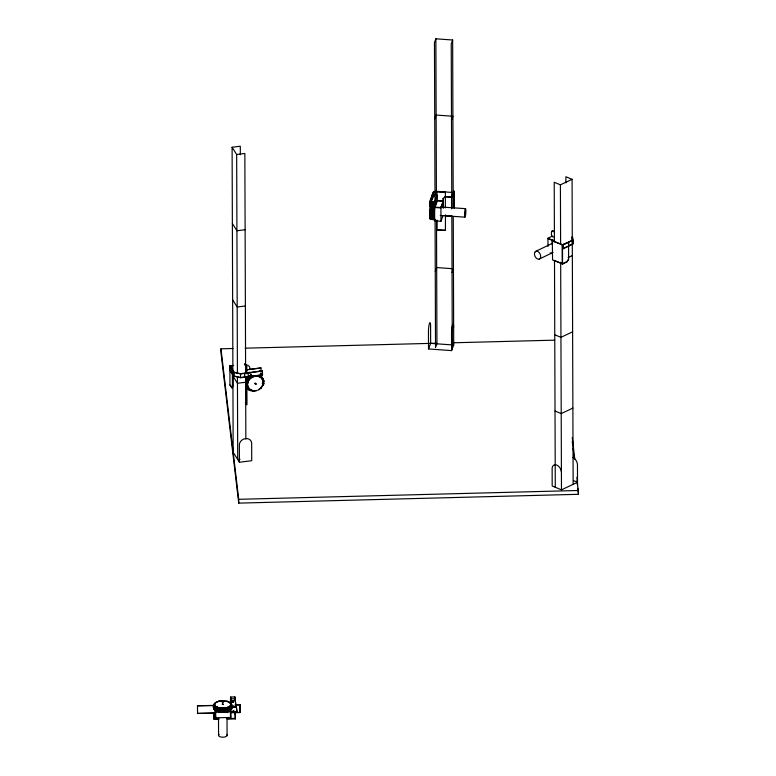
<?xml version="1.0" encoding="UTF-8"?>
<svg xmlns="http://www.w3.org/2000/svg" width="776" height="776" viewBox="0 0 776 776"><rect width="100%" height="100%" fill="white"/><g stroke="black" fill="none" stroke-linecap="round" stroke-linejoin="round"><path stroke-width="1.16" d="M434.638 202.07L431.485 201.867L431.262 203.322L431.214 202.478L435.414 202.72M430.67 219.133L430.758 219.307M430.438 219.22L434.929 219.899L434.87 219.23M434.977 205.204L430.67 204.515L430.389 207.551M434.87 204.796L434.046 216.533L434.182 215.321L429.982 215.059L430.37 207.551M435.064 204.408C431.582 207.687 427.334 200.955 435.132 203.622M431.922 199.131L431.456 198.685L431.407 199.519M434.638 207.464L440.923 207.929L443.232 201.401L436.936 200.606L443.232 201.023L440.923 207.551L440.972 221.276L434.667 220.85L434.608 201.77L437.334 195.28L437.354 201.003L435.811 205.349M431.98 202.041L431.863 202.167M429.555 210.548L429.555 210.16M228.299 711.437C226.068 708.789 228.192 718.246 228.299 706.994L229.57 707.082L226.592 707.528L226.446 711.941L217.008 710.797L216.649 706.79C213.73 706.189 216.358 705.733 214.021 705.578L197.492 705.791L214.011 705.365M228.833 702.164C232.005 702.716 223.585 700.447 225.923 701.135M429.817 213.119L430.001 212.178L434.22 212.42L434.123 213.478L429.962 213.177M431.776 202.808L431.485 201.905M434.647 219.269L434.676 219.87L434.773 219.201M256.381 390.464C258.709 390.134 254.877 391.482 254.315 390.735C253.49 393.16 253.422 388.97 252.433 391.152C251.812 388.776 250.57 392.617 249.183 388.902M261.425 378.251C263.132 379.93 261.192 376.292 260.193 377.427C259.989 376.234 258.573 375.73 257.622 376.418C257.36 375.177 254.965 375.982 254.761 376.457C253.315 376.069 252.19 378.445 250.91 377.32C250.619 378.591 249.416 379.629 248.116 376.544L262.53 374.847L240.618 377.718L233.624 376.088L229.599 369.939L229.589 366.126L232.635 365.729M435.19 219.579L430.253 219.22L430.292 217.978M434.511 219.259L434.473 218.463M224.39 700.971L223.343 700.99L224.904 701.077M255.838 390.59L254.858 390.619M568.565 245.1L568.614 259.184L567.178 261.784L562.561 264.015L552.56 259.95L552.299 240.589M430.001 211.625C429.846 206.232 440.283 215.165 430.03 211.625M430.05 216.184L430.079 218.522L434.279 218.803L434.356 217.338L429.933 217.523L429.982 215.039L429.846 216.252L434.25 216.523L434.337 217.173M430.108 210.054L430.04 209.229L434.24 209.51M431 219.249L435.132 219.676M229.929 709.914C230.036 711.214 229.463 709.283 231.19 709.691C234.032 707.275 228.086 704.753 231.714 704.346M434.133 217.794L434.23 216.097M230.394 699.661L230.656 697.411L231.84 707.499L236.088 707.392L234.895 696.916L230.656 697.023L230.414 703.929M234.711 698.545L234.895 696.916M430.263 208.569C435.84 210.723 436.18 205.669 430.214 207.512M434.182 213.904L429.972 213.662L429.807 214.37L434.007 215.049L429.807 214.37M259.756 371.316L259 371.132L259.562 371.578M250.367 390.706C251.657 387.496 247.767 392.501 247.903 387.99M258.767 389.474C256.71 390.852 260.523 389.242 260.474 388.184C262.53 389.397 260.29 386.623 261.735 387.079C261.968 386.128 263.85 385.536 262.249 383.49M430.263 204.01L430.321 203.196L430.243 204.02M429.826 215.941L434.036 216.174M434.948 204.039L434.938 203.506M430.137 217.328L430.079 218.493M430.379 206.261L434.628 206.203L430.379 206.261L430.438 207.114L434.638 207.357L434.628 206.203M434.347 217.552L434.444 218.027M222.819 700.932C220.617 700.757 222.751 700.592 223.381 700.912M219.492 707.984L219.094 707.634L219.104 711.456L218.289 711.796L217.94 707.867L219.094 707.634L217.94 707.896M254.334 390.677L253.374 390.59M250.502 374.381C252.035 376.399 250.357 372.79 250.755 375.08M217.949 711.708L218.231 711.223M258.67 376.622L257.777 376.331M249.086 389.795L249.6 388.737L248.233 388.999L248.766 387.767L248.077 386.293L246.778 385.944L247.845 385.216L246.642 384.382L247.825 383.528L245.585 381.326L246.884 380.638M246.545 381.666L246.739 380.744M246.768 383.131L248.039 382.5L248.436 381.171C247.224 377.34 244.227 380.337 247.913 382.549L247.728 383.47M263.423 385.294C260.406 383.877 266.275 381.947 262.783 380.288M262.773 384.295L263.879 383.703L262.695 381.899M434.036 213.022L429.836 212.74M257.273 376.253L256.313 376.205M430.942 203.361L430.641 205.756L434.841 206.038L434.987 205.271L430.68 204.524M435.064 204.903L435.22 204.282M434.162 213.953L434.007 215.049M554.345 239.997L552.318 241.152M232.625 701.698L233.45 702.173M434.114 211.276L429.914 210.994M214.603 708.731C210.849 707.227 215.854 703.163 214.603 703.075C216.397 703.124 214.244 702.28 216.514 702.328C216.126 701.679 219.618 701.019 221.257 701M214.593 709.419C211.547 703.929 215.437 705.782 214.923 703.774M230.569 704.715L231.636 705.122L230.53 705.19M230.909 709.002L231.714 708.76M260.377 375.235L261.308 376.777M436.451 191.236L433.522 192.225L433.541 196.037L429.574 205.999L429.565 202.187L433.105 192.196L436.277 191.129M430.001 206.028L429.982 202.216L433.522 192.225M429.574 205.999L430.35 203.826M432.484 197.802L433.115 196.008L436.287 194.941M431.262 203.234C430.127 203.632 433.639 201.168 435.346 202.895M436.966 191.633L445.366 192.196L436.966 191.633L436.917 196.59M437.334 195.28L435.026 201.799L435.045 207.522M436.936 200.606L434.618 207.124L440.923 207.551M443.193 207.9L443.222 198.336L443.261 208.075M452.039 197.017L445.249 196.755L451.971 197.201L454.086 191.236L453.679 195.019L453.737 191.022L451.622 196.988L451.661 208.899M437.034 229.948L445.502 230.326L437.034 229.948L437.063 220.229M440.972 221.276L442.902 215.835M445.317 215.815L450.633 215.98M429.943 217.503L430.117 216.882L432.213 217.057M453.184 194.931L452.641 40.003L435.87 38.8L434.463 42.525L435.016 201.081M452.641 40.003L451.234 43.728L451.768 196.231L453.174 192.516M434.725 118.776L436.131 115.052L451.71 116.167M451.506 119.979L452.912 116.254M434.987 195.028L436.403 191.313L451.981 192.429M435.258 271.29L436.665 267.565L453.446 268.768L452.03 272.492M428.527 348.948L430.641 343.37L430.583 325.454A6.441 0.97 -85.9 0 0 429.506 323.282A6.441 0.97 -85.9 0 0 428.468 331.032L428.527 348.948L451.593 350.606L453.708 345.019L453.262 216.717M219.492 708.09L220.549 707.887L220.559 711.699L219.54 712.048L219.569 707.683L224.157 707.925L224.177 711.737L225.156 712.145L225.215 711.592M552.405 240.706L552.725 239.997M246.884 380.259C247.495 377.699 248.271 375.914 249.6 379.561C248.747 379.774 247.263 381.598 248.029 382.054M262.307 385.691L262.589 384.78M251.957 390.318L252.879 390.512M250.58 374.662L250.871 374.158M229.366 702.561L230.967 702.813L229.686 702.746M225.156 712.145C223.43 706.364 228.212 705.665 226.805 711.835M228.93 706.606L231.306 705.714M567.111 242.723L562.183 244.818L562.251 263.889L566.868 261.657L568.614 259.184M430.05 209.21L434.415 209.345L434.327 210.354L430.127 210.092M246.836 386.923L247.893 386.875M233.634 365.399L229.88 365.894L229.948 384.954L231.84 387.845L232.422 386.846L232.373 372.771M231.84 387.845L232.829 386.787L232.781 373.886M259.979 377.097L259.165 376.7M217.018 706.965L217.775 707.266C219.608 713.173 214.496 712.135 216.814 707.101C217.367 706.655 216.261 706.82 215.932 706.936C216.087 704.715 214.38 712.019 216.64 710.612M218.842 701.465L218.657 700.922L219.763 701.213M261.425 386.972L262.045 386.176M261.143 376.767L261.24 376.04L260.387 376.36M227.261 701.543L227.513 701.077L226.359 701.329M249.833 372.8L249.571 372.17L249.251 372.858M246.205 385.915L246.283 385.362M261.881 379.076L263.209 379.125L262.569 380.55L263.869 380.89L262.841 381.87L264.005 382.102M250.26 389.484L249.591 388.892M248.378 377.65L249.484 376.661L249.193 375.914M249.3 378.358L249.562 379.454L250.25 378.717L248.116 376.544M260.426 388.145L261.095 387.389M230.074 703.163C232.79 703.376 229.104 704.036 231.694 704.152M223.391 708.478L223.76 707.925L223.663 711.854L223.013 712.3L222.615 707.984L223.391 708.478L223.41 712.29M261.066 377.951L260.367 377.388M261.842 378.028L262.075 377.311L261.105 377.514M252.21 391.385L251.026 389.581M215.534 711.864L214.118 713.173L214.166 719.459L218.881 719.342M245.672 384.479L246.225 383.693M443.154 198.52L445.317 196.561M248.63 387.942L249.261 388.563M259.203 389.135L259.999 388.485M215.631 702.891L216.145 702.503M229.57 707.082C228.726 719.701 229.58 697.284 230.608 710.244M221.228 708.439L222.159 707.964L221.664 712.252L221.053 711.708L221.063 707.993L221.247 712.252M221.626 708.459L221.664 712.252M248.048 386.7L247.389 387.728L248.465 387.476M262.608 380.143L262.191 379.367M216.058 710.244L214.496 709.962L215.243 709.652M221.791 701.009L220.277 701.126M245.507 382.549L246.399 382.17M227.669 701.698L228.464 701.989M216.475 702.309L217.154 701.97M227.911 710.971L229.589 710.894M554.142 236.922C550.456 238.339 550.291 228.037 554.433 231.694M547.972 246.409L547.943 238.242L552.269 236.156M552.813 241.016L563.104 244.935L572.901 240.201L572.475 236.69L572.921 244.013L563.114 248.747L562.784 244.809M535.867 251.298L552.871 243.082M552.493 240.89L562.503 244.944L572.591 240.075L572.193 236.835L572.203 240.647M539.281 259.077L553.094 252.404M562.804 248.621L568.886 245.963L568.556 242.025M569.574 245.352L572.61 243.887L572.591 240.075M554.433 241.569L554.219 182.263L560.408 184.834L572.077 179.314L573.144 484.331M568.1 257.574L572.348 255.566M572.61 331.818L560.941 337.337L554.753 334.776M572.882 408.079L561.213 413.598L555.024 411.028M561.417 471.934A6.441 4.2 64.7 0 0 556.751 465.047A6.441 4.2 64.7 0 0 552.134 468.074L552.192 485.999L561.475 489.85L577.519 482.265L577.46 464.339A6.441 4.2 64.7 0 0 572.795 457.462M213.934 709.215L214.564 709.022M262.725 380.609L262.918 381.482M433.541 196.037L436.461 195.048M217.561 701.805L218.376 701.533M227.989 711.543L227.892 707.159L227.077 707.431L227.087 711.243L225.7 711.563L225.593 707.722L226.796 708.052M215.282 705.82L215.776 710.04L215.34 709.633M216.533 707.421L218.24 707.382L218.289 711.796M262.967 381.967L263.006 382.869M244.605 363.895L246.787 366.553L246.807 373.421M232.781 371.539L232.179 368.726L232.169 370.656M229.599 369.939L229.997 366.078M232.364 369.686L232.373 373.498M260.978 367.931L246.681 369.803L260.978 367.931L261.105 371.549M229.88 365.894L234.012 372.218L240.482 373.722L262.395 370.85L262.53 374.847M262.521 371.035L240.599 373.906L233.605 372.267L229.589 366.126M241.588 377.398L247.02 376.68M254.809 376.35L255.789 376.224M229.948 384.954L232.247 387.796M246.865 389.067L249.251 388.757M245.332 402.928L246.913 404.684L246.855 386.807M232.887 371.18L232.102 147.256L240.298 146.227L240.327 154.696M232.102 147.256L236.661 154.502L244.847 153.473L245.623 373.77M245.119 229.725L236.922 230.763L232.373 223.507M245.381 305.986L237.184 307.015L232.635 299.769M245.653 382.238L237.456 383.266L232.907 376.02L233.169 452.272L239.425 462.244L251.725 460.701L251.657 442.776A6.441 5.568 -32.1 0 0 245.497 438.595A6.441 5.568 -32.1 0 0 239.367 444.328L239.425 462.244M240.065 459.227L237.718 459.528L237.437 377.223M224.759 708.381L225.185 707.857L224.186 707.955L224.759 708.381L224.768 712.193M214.554 708.284L213.73 708.614M576.927 477.25L578.508 494.302L238.727 503.12L220.985 352.624L220.976 348.812L233.062 348.492M245.158 348.181L436.209 343.225M453.135 342.788L554.704 340.15M220.976 348.812L238.717 499.308L578.489 490.49M230.87 698.837L235.109 698.73M235.244 704.812L239.968 704.686L240.017 712.504L230.579 712.746M235.274 704.996L239.988 704.88M230.656 697.023L231.84 707.12L236.088 707.004M215.437 709.914L215.689 712.106L236.942 711.563L230.579 712.106M215.224 712.96L197.521 713.416L215.243 713.144M235.274 712.436L240.017 712.504M214.933 711.243L215.709 717.829L231.006 717.431L230.763 709.836M214.137 718.896L218.861 718.77M227.116 718.557L235.37 718.343M227.145 719.129L235.4 718.915L235.38 712.814M214.709 704.462L214.816 706.82M248.194 379.707L247.02 377.902M262.918 383.373L263.879 383.703M230.336 706.587L230.404 710.399M214.739 704.22L213.798 704.036M453.601 191.4L454.076 208.104M431.388 199.461L432.31 199.51L432.29 195.697L431.883 197.57M431.689 201.644L435.142 201.935M431.417 201.964L434.57 202.177M430.874 203.574L435.074 203.855M430.612 204.806L434.822 205.087M440.797 206.998L465.503 208.647M430.176 207.929L434.376 208.172M430.011 209.617L434.211 209.898M429.894 211.382L434.094 211.664M440.215 215.486L464.921 217.135M429.914 217.261L434.114 217.542M430.04 218.328L434.24 218.599M430.214 219.094L434.415 219.375M430.641 343.37L453.708 345.019M229.269 711.02L228.338 710.816M231.19 371.694L234.032 376.03L240.492 377.534M229.822 706.073L230.559 706.412M233.246 701.582L233.256 702.29M551.959 230.947L554.151 231.83M547.943 238.242L554.5 240.909M547.943 238.63L553.414 240.851M550.174 252.86L552.366 253.752M554.21 260.358L562.852 263.869M572.077 179.314L565.888 176.744L565.908 182.796M573.396 480.548L577.519 482.265M246.7 380.191L246.079 379.765M250.687 389.707L251.511 390.115M233.401 701.649L233.411 702.222M261.24 376.04L263.404 379.425M260.397 375.186L261.58 377M262.618 378.746L263.791 380.56M262.686 379.086L263.869 380.89M262.627 382.258L263.811 384.062M245.012 363.847L246.787 366.553M251.065 374.197L251.366 374.585M250.745 375.642C253.228 380.754 250.58 374.352 252.811 376.942M248.097 372.722L248.233 376.719M249.145 375.632L250.318 377.437M246.807 378.222L247.99 380.027M246.186 379.396L247.369 381.2M245.662 380.967L247.68 384.877M246.555 383.548L247.932 386.235M245.468 382.578L246.642 384.382M245.594 384.139L246.778 385.944M248.165 388.252L249.339 390.056M246.06 385.614L248.233 388.999M230.288 365.835L232.179 368.726M213.924 705.403L214.03 709.39M254.285 376.428L253.422 375.759L253.325 376.767M572.339 241.724L572.61 243.887M572.252 437.519L574.803 459.188M572.261 441.331L572.688 444.939M573.115 448.557L573.396 450.963M573.823 454.571L574.25 458.189M576.946 481.062L577.373 484.67M577.79 488.288L578.508 494.302M236.942 711.563L236.166 704.977L236.942 711.941M234.905 697.294L236.088 707.392M234.711 712.698L235.4 718.915M230.297 709.526L230.579 717.441M214.166 719.459L213.448 713.057L213.478 713.629M572.901 240.201L572.921 244.013M563.104 244.935L563.114 248.747M562.503 244.944L562.561 264.015M560.408 184.834L560.621 244.139M560.679 262.298L561.475 489.85M554.5 260.94L555.286 487.279M552.279 239.871L552.299 244.324M454.086 191.236L454.144 207.919M451.971 197.201L452.01 207.919M451.836 215.602L452.301 348.744M451.593 350.606L451.535 332.681A6.441 0.97 -85.9 0 1 452.573 324.94A6.441 0.97 -85.9 0 1 453.65 327.103M445.366 192.196L445.356 207.871M445.453 214.836L445.434 230.511M435.87 38.8L436.422 198.569M436.5 220.365L436.936 343.816L435.52 347.541L435.084 220.452M432.465 193.99L432.475 195.901M262.395 370.85L262.414 374.662M261.124 374.963L261.124 377.185M246.816 376.835L246.836 380.172M246.38 366.611L246.399 373.76M246.419 377.33L246.429 380.909M246.448 385.672L246.506 404.733M245.633 376.185L245.846 439.129M244.537 373.392L244.556 377.204M240.482 373.722L240.618 377.718M239.968 704.686L239.997 712.31M238.717 499.308L238.727 503.12M236.661 154.502L237.417 373.586M234.012 372.218L234.032 376.03M233.605 372.267L233.624 376.088M233.033 701.562L233.042 702.319M232.926 701.562L232.936 702.309M232.819 701.591L232.829 702.29M231.694 704.947L231.655 708.934M231.18 705.879L231.19 709.691M227.019 717.897L227.077 735.299M226.437 708.119L226.446 711.941M223.003 708.488L223.013 712.3M219.899 708.294L219.909 712.106M218.512 717.926L218.57 735.338M216.824 707.537L216.844 711.35M215.602 706.965L215.621 710.777M215.689 712.106L215.709 717.829M215.369 706.829L215.379 710.641M214.651 706.305L214.671 710.118M214.486 706.15L214.496 709.962M197.492 705.791L197.541 713.6M226.931 734.814A4.249 1.882 -0.2 0 1 224.962 736.938L223.934 737.132A4.249 1.882 -0.2 0 1 219.453 736.472A4.249 1.882 -0.2 0 1 219.133 734.387M249.794 368.464A4.249 3.667 -33.2 0 0 249.707 367.485L249.348 366.592A4.249 3.667 -33.2 0 0 244.847 365.195M429.788 203.651L429.885 203.147L429.788 203.651M464.62 212.808L464.562 213.904A4.249 0.601 -86.2 0 0 465.377 216.194A4.249 0.601 -86.2 0 0 465.726 209.074A4.249 0.601 -86.2 0 0 464.62 212.808M222.295 702.881L223.129 702.891L222.295 702.881M255.362 384.139L256.167 384.101L255.362 384.139M260.377 373.392L261.182 373.382L260.377 373.392M233.159 706.228L233.993 706.247L233.159 706.228M233.169 710.797L234.012 710.826L233.207 710.758M254.926 383.315L255.721 383.383L254.926 383.315M534.79 252.316L534.518 253.141A4.249 2.794 64.2 0 0 538.282 259.184A4.249 2.794 64.2 0 0 540.038 253.849A4.249 2.794 64.2 0 0 534.79 252.316M222.353 704.424L223.178 704.482L222.353 704.424M248.048 378.067L247.505 378.901L248.689 380.706L249.222 379.871L248.048 378.067M250.279 375.933L249.474 376.544L250.648 378.349L251.463 377.737L250.279 375.933M235.312 700.418L231.064 700.912L235.312 700.418"/></g></svg>
